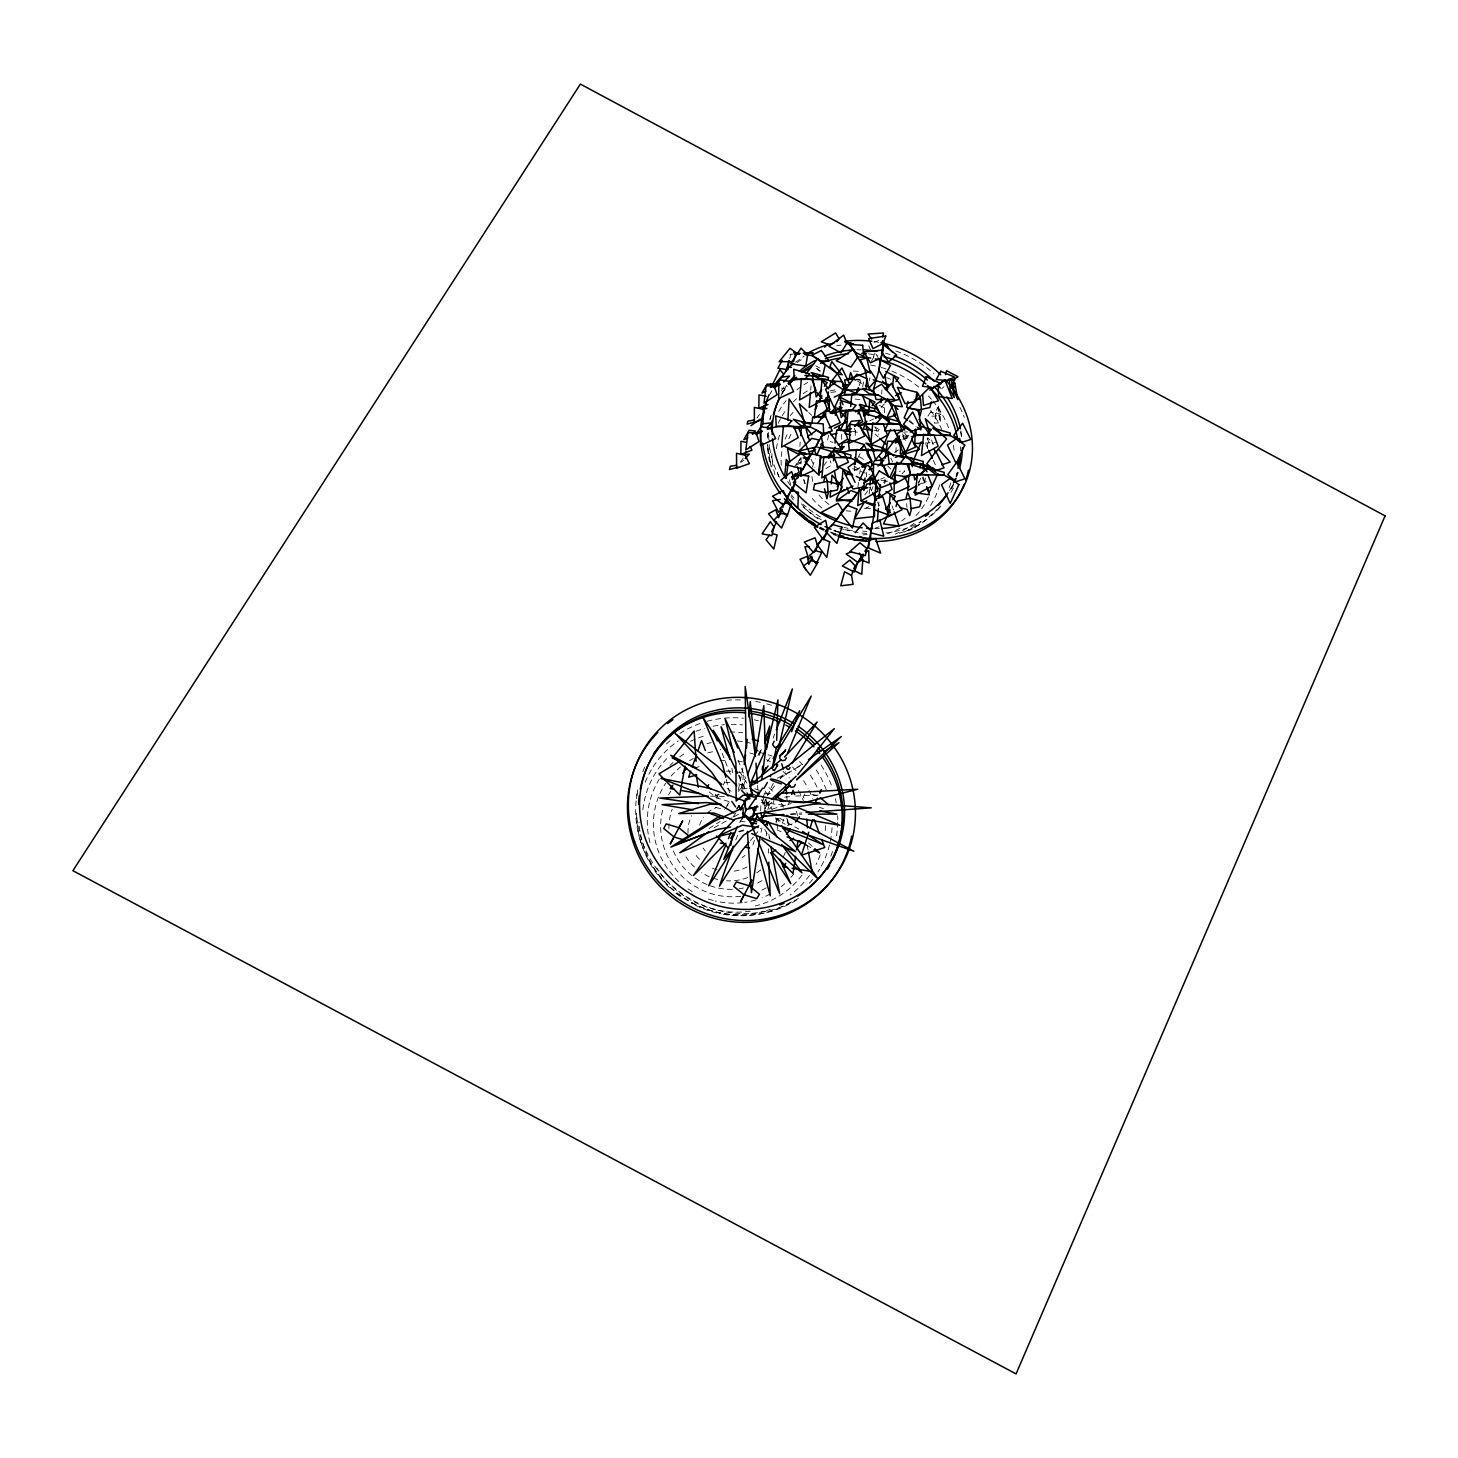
<?xml version="1.0" encoding="UTF-8"?>
<svg xmlns="http://www.w3.org/2000/svg" width="1458" height="1458" viewBox="0 0 1458 1458"><rect width="100%" height="100%" fill="white"/><g stroke="black" fill="none" stroke-linecap="round" stroke-linejoin="round"><path stroke-width="0.75" stroke-dasharray="5 3.75" d="M935.653 418.938L935.817 411.01L939.171 405.488M768.384 853.149L768.475 848.775M800.989 463.826L801.116 457.575M884.459 412.851L884.66 403.83M855.208 435.505L855.409 429.108M927.397 448.408L927.835 437.764L933.813 444.253M895.868 452.472L896.214 445.674M760.62 810.739L761.058 802.319L787.32 805.691M866.453 476.73L866.708 472.447M799.895 446.348L800.223 442.084M881.653 394.116L881.981 389.833M878.554 506.345L878.901 501.935M919.014 481.122L918.649 485.532L926.45 481.505M810.666 390.215L811.049 385.896M742.14 788.632L743.489 773.323M869.168 493.934L869.77 487.245M854.807 466.469L854.406 470.697L859.947 467.581M857.924 486.79L858.507 482.507M859.673 473.941L860.256 469.658M776.057 823.059L776.768 818.558M761.04 832.299L761.914 827.962M738.313 789.999L742.887 768.02M828.654 435.14L827.415 440.863L833.028 442.357M862.571 386.899L863.901 381.085M769.915 419.612L770.735 416.35M869.187 380.83L869.97 377.804M789.707 358.468L790.965 354.112M774.526 798.364L772.139 806.511L769.35 808.971M762.516 801.7L765.705 791.074M767.746 809.955L770.17 802.192M763.864 812.525L766.434 804.342L765.65 795.904M782.326 823.351L783.675 819.232M788.359 804.798L791.02 796.56M759.345 755.353L761.586 749.066M745.184 780.959L742.122 789.106L747.517 788.195M859.126 385.75L861.295 380.101M773.086 738.185L774.69 734.067M781.014 395.61L782.381 392.184A97.066 87.334 27.2 0 1 786.828 385.185M735.743 839.972L739.133 831.753L745.639 830.367M873.306 356.9L875.073 352.945M918.558 482.726L921.365 476.766M773.305 783.274L763.737 803.467L761.276 799.695M762.643 797.745L765.541 791.639M788.796 438.785L792.569 430.93M858.069 457.539L860.038 453.657M757.905 755.536L761.495 748.628M723.132 785.133L724.881 781.798L723.186 784.914M758.889 754.005L761.86 748.41M716.315 797.963L718.32 794.027M871.355 361.219L874.508 355.861M804.871 794.045L803.03 797.125L806.329 799.913M739.735 822.658L742.104 818.795M800.642 457.921L796.123 465.193L804.251 461.184M733.174 817.027L736.764 811.577M743.216 458.213L739.334 463.498L743.835 460.145M759.582 414.437L757.03 417.863L760.037 415.566M864.758 494.9L870.863 486.772M767.127 761.659L771.209 756.228M764.739 808.425L769.952 801.536M774.654 785.917L767.91 794.719L765.851 791.512M780.03 778.882L785.406 771.829M793.881 467.526L801.353 457.794M881.252 407.657L883.894 404.212M776.002 821.674L778.663 818.211M724.99 808.789L729.018 803.577M738.441 791.384L743.817 784.44L744.145 788.833M936.619 510.774L939.79 506.947A98.889 89.029 27.2 0 1 935.143 511.375M750.341 840.683L753.257 837.202M754.715 835.452L760.566 828.472M908.881 435.049L904.561 440.17L902.721 433.81M901.901 473.941L904.853 470.934L899.167 471.207M903.851 438.986L911.122 431.586M769.842 801.025L764.921 805.673L762.024 799.895M771.756 802.192L765.122 808.242L763.792 799.786M941.631 388.812L944.073 386.607M768.913 802.538L763.719 806.784L762.078 800.369M795.594 362.277L804.233 356.025M801.207 764.666L793.717 769.66M914.403 527.705L918.03 525.208M780.249 778.153L791.785 770.863M709.117 828.417L720.07 821.51M825.993 468.601L831.625 465.047L830.185 460.728M894.611 452.344L898.383 449.975M795.029 768.913L802.665 764.356M714.147 827.688L732.116 817.81M734.103 816.717L740.099 813.436M918.504 484.913L922.057 483.017M777.369 778.189L791.111 770.972M869.752 420.906L873.67 418.938M880.65 479.19L884.441 477.477M874.053 342.375L880.304 339.787M854.443 470.15L860.402 468.073M787.356 825.483L793.717 823.478M738.769 831.479L744.765 829.62M772.284 809.008L791.257 803.467M796.888 463.298L801.135 462.077M902.812 439.277L909.336 437.418M883.384 482.306L887.74 481.104M769.387 911.56L772.047 911.104M789.963 354.422L796.013 353.583M784.604 797.216L791.275 796.414M830.951 392.366L837.621 391.601M790.655 813.91L801.718 812.908M903.577 432.188L907.35 431.896M925.174 443.05L935.453 442.594M795.74 796.05L820.398 795.011M790.601 814.658L801.791 814.184M765.468 793.79L772.12 793.553M881.106 480.557L889.198 480.721M710.575 796.177L726.029 796.524M874.107 430.456L878.518 431.039L877.133 427.103M866.052 508.04L870.517 508.66M902.921 435.687L908.863 436.671M715.769 807.513L724.389 809.463M856.484 379.007L860.202 380.046M759.545 752.328L765.833 754.151M767.929 754.77L772.12 755.973M812.161 794.373L818.521 796.232M819.287 807.349L823.515 808.589M781.488 388.028L784.951 389.049L781.397 387.646M728.945 801.554L716.315 797.799L707.877 790.783M754.752 788.814L760.201 790.655M852.529 468.601L869.478 474.579M776.95 829.821L781.014 831.716M779.538 818.211L798.802 829.073M857.504 381.158L863.446 384.329M815.751 365.83L819.651 367.945M806.456 845.075L812.106 848.447M776.312 818.175L785.151 824.317M820.617 371.116L815.295 367.361L819.669 371.17M909.154 421.38L914.184 425.007M727.086 788.286L732.426 792.295M808.479 842.997L813.254 847.262M808.643 412.486L811.76 415.384M875.128 434.065L878.208 436.981M909.519 420.287L916.08 426.501M904.634 433.372L909.081 438.202M887.685 465.776L890.656 469.039M715.295 794.337L719.632 799.44M776.768 818.412L779.137 821.984M739.534 771.555L746.824 782.982M876.094 354.294L878.882 358.941M764.83 829.438L770.17 839.261M869.642 487.063L871.611 490.817M877.552 502.117L879.52 505.89M738.422 775.164L746.04 790.965M922.203 477.44L925.702 484.913M874.964 426.72L878.809 434.958M811.085 459.215L814.894 467.38M925.794 444.089L927.671 448.153M933.302 460.345L936.109 466.432M738.112 760.365L745.712 778.663M730.385 774.307L720.525 749.284M868.84 345.801L870.9 351.141M923.005 476.784L925.866 484.767M892.023 505.871L893.444 509.917M854.37 428.415L855.755 432.352M803.941 479.718L805.308 483.746M640.39 840.737L641.101 842.997M931.626 439.988L932.865 444.234M726.303 779.538L729.565 792.806M731.825 768.293L732.736 772.74M807.24 845.622L808.042 849.941M786.864 818.12L788.049 824.554M739.534 775.401L741.867 788.231M768.822 834.067L769.532 838.386M906.657 503.593L906.985 507.493M841.357 434.375L842.104 444.034M786.791 796.123L787.466 804.852M757.559 785.333L757.887 789.762M767.801 449.155L767.637 444.617A97.759 88.081 27.2 0 0 771.701 466.159M726.722 700.296A114.398 109.97 32.3 0 1 742.322 700.022M755.791 701.48A114.398 109.97 32.3 0 1 760.219 702.319M766.744 703.868A114.398 109.97 32.3 0 1 773.214 705.8M766.288 887.794A70.002 67.524 32.5 0 1 760.274 890.856M740.719 896.287A70.002 67.524 32.5 0 1 663.463 807.149M668.566 794.883A70.002 67.524 32.5 0 1 670.789 791.093M694.719 768.676A70.002 67.524 32.5 0 1 700.715 765.76M720.052 760.73A70.002 67.524 32.5 0 1 726.758 760.311M737.967 761.058A70.002 67.524 32.5 0 1 742.414 761.86M796.36 811.249A70.002 67.524 32.5 0 1 797.49 815.587M793.717 873.98A78.513 75.707 32.5 0 1 790.929 877.406M784.769 883.694A78.513 75.707 32.5 0 1 781.36 886.592M770.28 893.954A78.513 75.707 32.5 0 1 762.115 897.764M755.754 899.969A78.513 75.707 32.5 0 1 744.692 902.374M742.432 902.666A78.513 75.707 32.5 0 1 715.167 900.971M713.181 900.461A78.513 75.707 32.5 0 1 705.271 897.909M692.204 891.567A78.513 75.707 32.5 0 1 685.278 886.901M678.899 881.58A78.513 75.707 32.5 0 1 665.741 783.146M671.081 776.112A78.513 75.707 32.5 0 1 680.503 766.944M689.543 760.657A78.513 75.707 32.5 0 1 693.388 758.524M707.804 752.911A78.513 75.707 32.5 0 1 714.274 751.417M749.74 752.966A78.513 75.707 32.5 0 1 756.173 755.044M766.452 759.654A78.513 75.707 32.5 0 1 770.353 761.878M782.982 771.337A78.513 75.707 32.5 0 1 789.27 777.77M798.401 790.528A78.513 75.707 32.5 0 1 803.303 800.624M636.125 800.843A104.356 100.365 32.3 0 0 686.153 899.24A104.356 100.365 32.3 0 0 796.433 900.096L798.984 898.092A105.596 101.513 32.3 0 1 694.427 901.226A105.596 101.513 32.3 0 1 636.49 813.4M636.362 798.638A104.356 100.365 32.3 0 1 637.802 789.89M812.653 879.374A97.722 94.096 32.4 0 1 808.315 884.496M770.371 909.355A97.722 94.096 32.4 0 1 766.398 910.649M764.375 911.214A97.722 94.096 32.4 0 1 638.95 822.02M645.238 782.272A97.722 94.096 32.4 0 1 678.262 740.901M695.976 731.369A97.722 94.096 32.4 0 1 704.469 728.38M713.162 726.212A97.722 94.096 32.4 0 1 724.407 724.644M731.169 724.353A97.722 94.096 32.4 0 1 742.505 724.881M816.17 769.806A97.722 94.096 32.4 0 1 826.376 790.09M832.044 827.725A97.722 94.096 32.4 0 1 817.883 872.03M809.445 875.383A92.474 89.084 32.4 0 1 790.036 895.048M750.305 911.195A92.474 89.084 32.4 0 1 656.774 867.984M642.887 809.682A92.474 89.084 32.4 0 1 666.78 758.652M690.636 741.302A92.474 89.084 32.4 0 1 696.487 738.677M698.473 737.894A92.474 89.084 32.4 0 1 706.547 735.251M729.82 732.007A92.474 89.084 32.4 0 1 742.705 732.754M799.531 761.513A92.474 89.084 32.4 0 1 802.465 764.721M810.302 775.055A92.474 89.084 32.4 0 1 817.537 788.304M825.41 825.647A92.474 89.084 32.4 0 1 825.137 832.044M820.234 854.789A92.474 89.084 32.4 0 1 816.043 864.503M791.348 901.955A101.714 97.886 32.4 0 1 781.688 906.985M779.666 907.86A101.714 97.886 32.4 0 1 718.867 913.419M716.698 912.927A101.714 97.886 32.4 0 1 691.511 903.359M680.011 896.251A101.714 97.886 32.4 0 1 674.617 892.132M669.532 887.722A101.714 97.886 32.4 0 1 664.757 883.001M663.226 881.343A101.714 97.886 32.4 0 1 636.526 812.817M666.434 743.944A101.714 97.886 32.4 0 1 672.94 738.386M679.902 733.429A101.714 97.886 32.4 0 1 701.006 723.186M707.13 721.291A101.714 97.886 32.4 0 1 743.489 718.229M754.26 719.833A101.714 97.886 32.4 0 1 758.488 720.799M821.091 765.049A101.714 97.886 32.4 0 1 831.771 786.336M835.398 798.711A101.714 97.886 32.4 0 1 836.254 802.957M837.676 815.715A101.714 97.886 32.4 0 1 837.785 819.997M837.767 822.148A101.714 97.886 32.4 0 1 836.291 837.074M832.536 851.508A101.714 97.886 32.4 0 1 830.24 857.504M760.73 869.916A50.483 48.734 32.5 0 1 755.499 873.634M747.772 877.479A50.483 48.734 32.5 0 1 726.412 880.796M717.682 879.484A50.483 48.734 32.5 0 1 711.34 877.534M709.281 876.695A50.483 48.734 32.5 0 1 701.48 872.522M694.464 867.073A50.483 48.734 32.5 0 1 685.971 856.921M725.665 782.417A50.483 48.734 32.5 0 1 729.984 782.545M738.568 783.894A50.483 48.734 32.5 0 1 746.842 786.664M765.96 800.825A50.483 48.734 32.5 0 1 772.066 809.791M775.492 817.738A50.483 48.734 32.5 0 1 776.658 821.875M777.114 823.989A50.483 48.734 32.5 0 1 777.916 830.367M761.951 880.596A60.616 58.484 32.5 0 1 756.119 883.748M743.452 888.013A60.616 58.484 32.5 0 1 739.006 888.797M732.281 889.325A60.616 58.484 32.5 0 1 708.898 885.298M707.021 884.55A60.616 58.484 32.5 0 1 672.393 848.356M668.894 828.673A60.616 58.484 32.5 0 1 672.174 809.172M726.102 771.136A60.616 58.484 32.5 0 1 732.773 771.41M734.996 771.646A60.616 58.484 32.5 0 1 741.575 772.886M768.986 787.557A60.616 58.484 32.5 0 1 773.688 792.35M781.397 803.285A60.616 58.484 32.5 0 1 783.42 807.276M787.612 819.87A60.616 58.484 32.5 0 1 788.796 828.618M785.261 852.31A60.616 58.484 32.5 0 1 782.6 858.306M636.982 795.412A105.596 101.513 32.3 0 1 638.003 788.76M642.85 771.646A105.596 101.513 32.3 0 1 645.457 765.486M747.134 866.89A39.73 38.345 32.6 0 1 733.556 871.246M717.154 869.916A39.73 38.345 32.6 0 1 709.426 866.745M699.421 859.254A39.73 38.345 32.6 0 1 694.245 852.73M688.03 833.356A39.73 38.345 32.6 0 1 691.511 815.66M715.368 795.521A39.73 38.345 32.6 0 1 719.341 794.628M766.58 831.844A39.73 38.345 32.6 0 1 766.598 835.89M745.147 855.317A28.467 27.502 32.6 0 1 742.195 857.413M705.289 850.98A28.467 27.502 32.6 0 1 703.084 847.991M699.676 825.155A28.467 27.502 32.6 0 1 703.631 817.1M707.203 813.072A28.467 27.502 32.6 0 1 716.461 807.513M754.369 840.245A28.467 27.502 32.6 0 1 751.945 847.007M801.973 875.11A86.04 82.924 32.4 0 1 755.244 905.928M649.958 842.615A86.04 82.924 32.4 0 1 659.289 779.155M669.951 765.486A86.04 82.924 32.4 0 1 673.031 762.479M679.72 756.921A86.04 82.924 32.4 0 1 686.955 752.128M706.948 743.671A86.04 82.924 32.4 0 1 711.176 742.632M737.402 740.974A86.04 82.924 32.4 0 1 750.487 743.161M792.423 766.944A86.04 82.924 32.4 0 1 796.943 771.865M803.577 780.723A86.04 82.924 32.4 0 1 808.024 788.341M809.008 790.309A86.04 82.924 32.4 0 1 812.471 798.437M726.959 805.563A14.471 13.924 32.3 0 1 729.073 802.611M744.983 821.802A11.536 11.081 32.6 0 1 739.188 820.398M854.078 466.305A15.838 14.361 27.2 0 1 860.129 471.736M821.929 508.04A47.385 42.938 27.2 0 1 810.684 496.139M804.688 483.564A47.385 42.938 27.2 0 1 803.722 479.737M852.365 431.331A47.385 42.938 27.2 0 1 858.361 432.516M890.874 458.249A47.385 42.938 27.2 0 1 892.533 461.84M824.207 465.284A26.736 24.239 27.2 0 1 826.577 461.785M859.254 456.682A26.736 24.239 27.2 0 1 864.94 460.655M872.959 486.626A26.736 24.239 27.2 0 1 871.337 490.544M928.454 496.905A80.7 72.955 27.2 0 1 915.424 516.187M900.042 528.088A80.7 72.955 27.2 0 1 885.808 534.321M840.209 535.341A80.7 72.955 27.2 0 1 830.076 532.061M828.071 531.259A80.7 72.955 27.2 0 1 820.362 527.596M778.663 476.93A80.7 72.955 27.2 0 1 777.132 470.387M776.458 448.645A80.7 72.955 27.2 0 1 779.957 434.138M790.291 415.658A80.7 72.955 27.2 0 1 793.061 412.395M830.003 390.926A80.7 72.955 27.2 0 1 836.564 389.669M927.106 438.202A80.7 72.955 27.2 0 1 929.657 444.344M904.16 532.134A91.599 82.687 27.2 0 0 921.128 521.435A98.889 89.029 27.2 0 1 885.972 532.99M823.533 530.457A91.599 82.687 27.2 0 1 819.615 528.452A86.715 78.331 27.2 0 0 823.387 530.493M771.209 466.924A91.599 82.687 27.2 0 1 769.569 440.243M778.791 411.393A91.599 82.687 27.2 0 1 786.099 400.658M796.833 389.924A91.599 82.687 27.2 0 1 802.119 385.951M803.959 384.73A91.599 82.687 27.2 0 1 807.714 382.433M853.313 371.097A91.599 82.687 27.2 0 1 861.733 371.644M886.592 377.64A91.599 82.687 27.2 0 1 890.583 379.262M930.569 410.463A91.599 82.687 27.2 0 1 942.834 432.151M932.519 513.635A95.317 85.967 27.2 0 1 928.053 517.918M926.468 519.285A95.317 85.967 27.2 0 1 908.771 530.657M835.653 533.865A95.317 85.967 27.2 0 1 831.68 532.407M823.916 529.017A95.317 85.967 27.2 0 1 820.18 527.103M769.532 461.822A95.317 85.967 27.2 0 1 768.421 455.461M768.147 453.347A95.317 85.967 27.2 0 1 767.637 444.963M767.983 436.58A95.317 85.967 27.2 0 1 768.475 432.425M870.572 365.01A95.317 85.967 27.2 0 1 877.078 366.377M881.343 367.489A95.317 85.967 27.2 0 1 889.817 370.332M891.895 371.152A95.317 85.967 27.2 0 1 920.399 388.448M928.418 396.029A95.317 85.967 27.2 0 1 931.389 399.31M932.828 401.005A95.317 85.967 27.2 0 1 949.067 428.962M953.404 445.328A95.317 85.967 27.2 0 1 954.188 451.543M950.835 482.89A95.317 85.967 27.2 0 1 948.52 489.268M869.004 506.637A37.288 33.807 27.2 0 1 863.993 508.951M851.035 511.157A37.288 33.807 27.2 0 1 843.344 510.336M828.982 504.322A37.288 33.807 27.2 0 1 817.993 493.46M812.726 481.468A37.288 33.807 27.2 0 1 811.906 476.037M812.543 467.089A37.288 33.807 27.2 0 1 815.642 458.814M885.006 479.062A37.288 33.807 27.2 0 1 884.733 483.546M939.59 484.84A86.715 78.331 27.2 0 1 928.473 508.441M914.093 523.294A86.715 78.331 27.2 0 1 895.722 533.81M837.038 535.833A86.715 78.331 27.2 0 1 833.065 534.521M774.963 474.597A86.715 78.331 27.2 0 1 771.902 453.529M778.262 423.276A86.715 78.331 27.2 0 1 781.032 417.808M782.162 415.84A86.715 78.331 27.2 0 1 785.99 410.154M793.498 401.57A86.715 78.331 27.2 0 1 796.524 398.781M803.103 393.678A86.715 78.331 27.2 0 1 810.229 389.322M855.955 379.754A86.715 78.331 27.2 0 1 860.366 380.155M905.218 518.082A73.647 66.631 27.2 0 1 901.791 520.925M867.2 534.539A73.647 66.631 27.2 0 1 862.99 534.867M837.694 531.915A73.647 66.631 27.2 0 1 833.575 530.621M793.207 499.821A73.647 66.631 27.2 0 1 790.965 496.285M781.233 465.302A73.647 66.631 27.2 0 1 782.162 449.775M785.115 439.241A73.647 66.631 27.2 0 1 788.814 431.331M855.008 399.018A73.647 66.631 27.2 0 1 861.259 399.893M879.374 405.433A73.647 66.631 27.2 0 1 885.061 408.204M925.338 478.005A73.647 66.631 27.2 0 1 924.408 484.493M953.423 488.011A98.889 89.029 27.2 0 1 949.122 495.301M866.872 533.482A98.889 89.029 27.2 0 1 843.471 529.199M821.346 519.813A98.889 89.029 27.2 0 1 801.827 505.835M794.173 498.199A98.889 89.029 27.2 0 1 791.329 494.918M779.483 477.295A98.889 89.029 27.2 0 1 769.223 444.344M768.858 439.988A98.889 89.029 27.2 0 1 768.767 431.295M781.288 390.981A98.889 89.029 27.2 0 1 786.226 384.055M960.53 431.878A98.889 89.029 27.2 0 1 961.679 438.329M940.829 506.054A97.759 88.081 27.2 0 1 928.746 517.936M927.033 519.248A97.759 88.081 27.2 0 1 895.595 534.266M839.334 532.188A97.759 88.081 27.2 0 1 833.192 530.001M767.491 438.165A97.759 88.081 27.2 0 1 767.837 431.714M770.006 419.193A97.759 88.081 27.2 0 1 771.154 415.129M782.29 392.639A97.759 88.081 27.2 0 1 787.539 386.042M957.213 472.374A97.759 88.081 27.2 0 1 956.211 476.438M953.55 484.439A97.759 88.081 27.2 0 1 950.106 492.039M839.298 532.443A107.491 96.72 27.2 0 1 833.083 530.147M874.107 341.555A107.491 96.72 27.2 0 1 878.645 342.302M953.459 483.874A97.066 87.334 27.2 0 1 949.249 491.036M879.356 528.598A97.066 87.334 27.2 0 1 874.818 528.671M790.509 485.623A97.066 87.334 27.2 0 1 785.68 478.406M856.83 349.792A97.066 87.334 27.2 0 1 861.259 349.792M885.68 353.255A97.066 87.334 27.2 0 1 890 354.513M960.877 430.93A97.066 87.334 27.2 0 1 961.843 437.254M958.307 472.41A97.066 87.334 27.2 0 1 956.885 476.329M835.634 534.721A107.127 96.447 27.2 0 1 831.516 533.154M823.478 529.582A107.127 96.447 27.2 0 1 819.596 527.596M769.879 394.389A107.127 96.447 27.2 0 1 771.865 390.689M797.07 362.605A107.127 96.447 27.2 0 1 804.233 357.884M836.673 345.783A107.127 96.447 27.2 0 1 841.066 345.072M895.923 350.995A107.127 96.447 27.2 0 1 933.922 373.613M959.911 407.311A107.127 96.447 27.2 0 1 964.285 417.407M951.527 486.99A96.738 87.097 27.2 0 1 949.523 490.599M866.872 531.441A96.738 87.097 27.2 0 1 862.662 531.077M848.064 528.397A96.738 87.097 27.2 0 1 843.982 527.267M820.49 517.007A96.738 87.097 27.2 0 1 803.249 504.413M782.162 393.66A96.738 87.097 27.2 0 1 787.32 386.115M868.512 353.875A96.738 87.097 27.2 0 1 877.424 355.242M960.366 446.768A96.738 87.097 27.2 0 1 960.421 450.978M957.396 472.173A96.738 87.097 27.2 0 1 956.029 476.529M879.101 526.83A65.683 59.45 27.2 0 1 875.183 528.106M852.383 530.493A65.683 59.45 27.2 0 1 839.662 528.434M817.956 518.829A65.683 59.45 27.2 0 1 800.661 502.791M790.728 484.457A65.683 59.45 27.2 0 1 789.015 478.57M902.63 436.452A65.683 59.45 27.2 0 1 907.313 443.268M875 427.194A56.88 51.522 27.2 0 1 882.145 431.659M935.763 413.616L934.396 423.13L940.756 422.802L939.626 408.75L935.763 413.616M930.733 412.031L927.889 416.022L935.708 416.15L941.03 414.218L930.733 412.031M938.114 408.513L937.931 407.547L939.991 421.745L938.114 408.513"/><path stroke-width="1.5" d="M915.077 429.873L914.877 443.524L923.114 443.141M800.898 467.982L800.734 476.329L813.965 470.278M825.592 417.134L825.72 410.937L835.58 412.559L840.264 422.692L829.037 427.85M829.092 411.521L829.383 399.109M833.557 460.837L833.812 450.467L843.708 452.108L848.428 462.259L837.129 467.417M776.658 740.299L777.952 700.004L766.963 746.423L750.852 782.472L756.356 781.998M900.752 441.574L900.333 454.003L915.46 447.132L911.76 439.022M926.687 465.43L926.523 469.676L932.992 467.599M779.957 755.736L784.914 751.07L779.957 755.736L779.83 758.634L782.053 760.657L784.987 760.274L786.409 757.777M787.903 420.086L789.088 398.945L805.308 422.328M867.838 453.128L868.093 448.845M908.954 475.253L907.824 490.562L916.717 485.842M799.221 454.86L799.567 450.595M800.715 435.687L801.39 427.158M880.978 402.663L881.325 398.38M877.37 521.836L878.39 508.569M746.46 748.191L747.189 739.315M748.993 717.136L750.25 701.608L755.7 752.656M858.106 413.981L858.452 409.662M859.126 488.011L857.705 505.653L866.708 500.896M835.361 415.257L835.89 408.769M830.677 490.562L830.112 497.178L844.546 489.578M831.224 483.947L831.971 475.126L841.758 486.371M920.144 467.872L920.508 463.444L927.051 471.809M810.484 392.366L809.172 407.438L818.084 402.809M892.624 386.826L893.572 375.982L903.942 389.213M744.273 764.575L746.004 744.91L745.166 686.463L755.481 756.465M784.677 477.112L786.245 459.489L789.033 462.696M868.385 415.33L869.752 400.057L881.489 415.02L875.62 417.954M869.97 485.022L870.554 478.333L879.794 490.107M765.96 767.528L764.138 770.444L762.242 769.769L762.57 766.307M845.002 423.184L846.223 410.062M850.688 406.582L851.855 393.915L862.207 394.717L866.38 405.688L855.39 411.921M819.888 402.39L821.947 380.574L828.472 388.903M855.008 464.355L856.393 449.556L866.836 450.376L871.046 461.366L861.806 466.542M788.906 361.274L787.885 369.621L777.861 368.236L782.217 360.381M786.208 478.37L788.104 463.352M811.924 423.276L812.762 416.86L820.745 417.024M818.758 471.207L820.708 456.245M835.015 443.086L836.728 430.128L844.82 430.292L847.699 439.004L838.222 445M761.641 779.975L765.395 752.255L763.81 705.617L755.937 752.401L747.498 774.836M831.078 526.575L857.286 492.968L863.847 486.917L865.05 478.005M880.504 484.821L878.718 497.67L892.023 489.359L889.909 482.871M885.17 458.268L887.558 441.191L895.577 441.355M766.434 749.54L769.769 726.029L764.557 740.7M795.631 856.302L793.006 873.506L772.211 852.292L775.765 849.959M796.615 849.85L797.927 841.248M730.75 845.421L732.554 834.705M684.987 766.124L679.756 795.066L658.907 773.87L681.05 760.547M781.488 783.912C758.834 776.768 776.713 778.062 785.643 784.513M882.764 336.944L883.512 333.007L868.057 334.028L871.647 339.04M772.23 768.348L776.44 747.006M760.183 836.637L751.453 892.642L747.407 831.37M744.273 761.422L745.639 754.825M828.545 392.002L826.65 400.75L830.404 398.945M829.511 387.609L830.932 381.048L842.031 381.577L845.44 391.692L834.158 397.141M823.934 480.958L825.173 475.326L827.287 481.395L828.18 493.187L826.923 498.8L824.517 488.758M849.285 378.278L850.579 372.464L852.784 377.95L846.569 379.299M838.186 430.438L839.024 426.629L840.482 430.493M840.829 449.738L842.104 444.034M908.024 401.406L906.584 407.147L917.501 410.208L929.876 407.529L931.37 401.807M916.481 398.891L917.939 393.15L920.454 398.727L921.492 410.117L920.016 415.858L917.501 410.208M745.111 455.188L736.527 453.292L736.618 468.2L749.412 463.608L745.111 455.188L746.04 451.543M896.032 506.582L897.472 501.023L910.102 498.326L921.237 501.224L919.725 506.764L911.341 508.55M764.593 412.632L762.899 409.261L763.901 405.47M906.129 497.761L907.605 492.203L910.102 498.326L911.141 510.1L909.664 515.64L907.168 509.443L899.732 507.53M785.953 371.571L789.088 360.655M945.458 374.67L946.57 370.733L957.997 376.729L952.694 379.991L948.52 379.299M873.451 389.231L881.507 384.183L894.702 399.565L876.039 399.474L873.451 389.231L878.955 370.204L883.329 345.746L882.746 341.464L892.733 352.344M863.464 554.641L861.86 560.145L869.077 563.007L868.676 550.632L865.56 552.09M772.722 767.692L778.444 748.574L792.35 688.923L776.294 729.966M808.753 832.226L801.463 855.208L824.736 847.517L821.711 839.535M810.083 828.035L812.726 819.688M851.527 575.418L844.565 571.736L840.756 585.806L853.094 584.33L851.527 575.418L853.167 570.26M791.694 794.482L793.043 790.364L794.646 794.61M865.268 488.248L866.653 484.038L875.839 483.199L877.698 491.237L861.149 500.859M744.345 814.822L746.423 808.589M733.21 846.132L719.468 886.191L741.575 851.162L748.865 842.432M690.782 771.082L688.632 777.187L696.742 774.909M692.222 766.999L696.523 754.77M697.963 750.688L701.535 740.5L705.344 750.451M740.7 810.211L742.031 806.584M795.539 481.924L792.077 491.291L780.814 480.138L791.603 471.645L795.539 481.924L784.896 503.119L779.793 508.824L787.229 516.041L791.165 503.903L784.896 503.119M858.416 387.628L856.247 393.277L846.533 389.414L837.512 373.704L830.003 366.505L831.807 361.584L842.123 374.797L837.512 373.704L813.145 355.825L804.524 354.258M791.585 731.788L799.731 710.775L777.296 746.842M725.993 844.729L708.661 885.826L732.736 849.504M728.417 838.66L730.822 832.591M787.666 753.002L811.195 696.104L773.141 758.524M921.292 441.92L912.945 461.566L937.986 470.497M782.126 509.462L778.554 517.645L775.802 509.771L768.53 513.745L776.294 523.531M890.546 429.381L881.981 448.864L886.154 450.358M922.677 394.735L923.406 405.433L938.515 400.804L929.912 387.044L908.352 408.313L904.142 417.753L907.477 420.177M820.016 792.915L821.51 789.598L819.633 792.678M854.315 464.646L856.976 458.687M765.687 810.812L762.352 818.193L762.771 823.169M756.975 805.654L753.002 814.348L820.289 803.03L781.524 800.715L755.317 795.339L755.973 799.458M937.859 473.686L929.183 492.367L926.577 486.772L929.439 494.754L913.893 492.622L916.699 486.68M890.054 476.948L896.998 462.058M886.282 418.956L892.989 404.668L884.368 398.471L875.729 404.559L881.489 416.879M859.436 480.447L865.578 467.344L856.812 461.111L848.027 467.344L855.044 482.325M884.569 430.875L889.38 420.633L880.741 414.437L875.547 418.118M743.926 894.72L756.757 898.657L759.436 894.228L749.23 885.826L736.345 881.89L733.739 886.336L743.926 894.72L740.5 902.028L751.763 880.395M822.841 442.138L816.626 455.261L813.108 447.734M890.127 509.881L883.493 523.914L899.112 526.101L894.155 511.94M809.445 563.225L812.179 557.485M814.913 551.725L818.558 544.071L827.324 531.824M842.013 487.264L836.254 499.256L851.837 501.424M866.872 421.162L863.1 428.98L871.902 430.146M750.196 786.846L753.13 780.777M846.023 418.537L840.337 430.31L851.344 431.768M792.368 479.609L795.284 473.631M815.222 409.516L817.136 405.597M819.031 401.697L821.893 395.829M752.292 825.848L756.975 816.352L769.988 831.096L795.503 851.618L751.727 833.593M771.646 531.769L776.567 521.964M764.812 742.815L768.056 736.472M814.658 803.795L817.555 798.127M826.996 532.753L823.333 539.788L814.329 527.213L825.665 520.287L827.907 531.004M789.981 767.637L789.143 769.223L787.302 769.241L786.263 767.673L787.101 766.088L788.96 766.07M779.939 744.273L778.299 747.389L774.635 747.444L772.612 744.364L774.253 741.229M797.435 478.37L823.624 432.88L823.223 423.859L802.192 422.237L811.887 434.794M707.021 787.812L708.697 784.696M754.059 814.421L752.055 818.175L764.502 822.221M674.033 836.965L670.243 843.963L682.672 820.836L678.918 827.761L666.178 823.916L663.773 828.527L674.033 836.965L684.622 840.173M795.357 784.44L793.972 786.901L791.093 787.284L788.887 785.297L789.015 782.417L791.402 780.85M891.184 478.716L895.376 471.408M899.622 435.887L895.485 443.032L900.497 440.608M787.01 497.287L791.056 490.344L798.474 492.348L797.818 508.204L787.01 497.287A107.491 96.72 27.2 0 1 762.589 443.086M869.314 469.676L874.636 460.582L882.09 460.145M763.901 788.341L767.364 782.472M774.307 770.717L777.77 764.849M749.959 883.038L751.727 880.067M835.252 447.278L828.673 458.067L834.814 455.078M951.527 385.276L954.881 379.754L944.183 380.921L929.839 390.124M792.15 763.026L817.118 722.02L784.495 757.066M737.365 826.54L723.769 859.363L743.598 835.124L758.67 825.866M742.104 818.795L744.473 814.913L750.578 822.385L756.556 823.788M827.251 408.167L820.672 418.683L824.718 416.642M828.764 395.847L824.408 402.791L830.477 399.692M752.857 809.974L754.351 807.586L749.011 807.714L762.625 788.195M769.15 394.662A80.755 72.681 26.1 0 0 763.008 423.695L755.991 434.484L762.024 431.404M853.732 568.547L863.136 554.131M864.94 551.361L868.111 546.513L873.925 515.111L875.839 483.199L873.433 473.741L868.367 465.321L862.389 467.38M719.96 836.965L693.498 875.493L725.993 843.198M774.271 769.842L772.849 769.97L774.034 769.915M761.714 775.219L768.074 765.942M782.381 754.151L785.68 749.594M740.354 808.406L745.548 801.335L708.388 787.976L660.893 778.317L706.073 796.141L733.866 813.035M836.892 341.737L839.061 338.785L835.598 332.934L821.291 341.81L829.511 344.708M786.427 834.322L790.327 829.055M795.521 822.057L799.421 816.79M885.607 509.425L890.492 502.919M892.934 499.657L895.376 496.394L885.99 491.656M917.483 476.274L914.767 479.882L913.966 475.49M922.896 469.02L925.611 465.394M769.642 534.958L766.033 539.752L773.797 549.065L777.114 534.886L772.922 533.865M785.789 863.3L783.128 866.817L787.593 867.546M796.36 849.249L801.645 842.232M806.165 373.795L817.792 358.468L825.301 364.755L822.567 376.419L804.889 375.49M837.184 486.425L843.344 478.297M845.804 475.053L848.264 471.809L837.001 466.123M895.959 381.577L898.657 378.041L885.753 371.535M860.184 450.413L864.266 445.054L872.121 461.566L863.172 464.409L850.415 457.794L841.266 456.609L833.502 450.121L851.035 455.115L850.415 457.794L820.253 457.229M736.855 808.734L739.261 805.581M869.46 409.224L864.011 416.35L862.425 407.657M872.176 405.652L874.891 402.08L860.074 394.608M846.734 410.5L841.248 417.644L839.298 406.746M885.225 402.481L887.867 399.018L895.722 415.129L886.938 417.863L874.49 411.01L865.505 409.753L859.218 404.923M886.172 390.088L891.439 383.235L899.313 399.237L890.546 401.934L878.135 394.99L869.187 393.696L862.881 388.976M821.674 389.76L816.17 396.886L812.325 375.143L827.16 382.634L824.408 386.206M817.574 423.257L824.517 414.437L832.245 430.857L823.187 433.664L810.119 426.811L800.861 425.554L793.389 419.303L810.958 424.296L810.119 426.811L777.734 426.228L767.4 429.345M797.745 774.69L834.322 728.617L788.158 765.833L750.068 786.081M855.208 532.699L863.063 523.003L871.009 530.876L870.353 540.444L860.074 536.599M672.922 785.169L670.151 788.559L674.325 789.288M682.599 773.25L686.736 768.147M884.824 448.791L875.547 459.689L865.87 425.353L872.048 431.167M859.819 389.213L855.226 394.589L844.856 394.918L843.799 384.529M781.579 509.079L778.718 512.396L772.576 500.695L780.176 499.401M745.202 458.614L749.321 454.039L745.785 454.696M752.583 433.992L755.39 430.967L749.066 430.329L743.853 439.66L747.826 437.892M770.644 387.409L773.396 384.456L767.017 384.147L761.951 393.131L765.906 391.291M730.604 838.368L733.666 835.161M873.433 473.741L865.997 481.432L856.265 476.31M878.044 466.031L883.949 460.035M854.497 426.374L860.439 420.414L851.272 421.253L844.747 431.969L851.363 428.688M838.332 452.581L844.237 446.64L839.753 446.95M805.745 459.689L811.723 453.693L802.902 454.276M830.24 413.124L836.127 407.256M767.036 427.376L771.574 422.893L763.008 423.695M783.602 381.996L789.562 376.109L780.959 377.239A80.755 72.681 26.1 0 0 773.196 387.263M765.395 824.955L768.457 822.002L777.187 837.092M824.572 347.15L827.743 344.088M771.482 799.476L796.104 776.239M811.906 556.209L808.771 559.107L804.889 546.732L809.372 546.55M775.073 799.166L790.017 785.57M796.651 779.52L841.302 736.527L808.497 759.545M884.532 388.739L889.271 384.803L873.214 379.754M775.838 796.852L779.301 794.009M784.495 789.762L789.689 785.498M796.615 779.83L838.933 742.705L823.661 751.818M750.961 425.663L760.383 419.084M754.26 781.597L781.124 759.8M708.716 831.643L679.793 852.711L718.976 836.145L734.522 832.773M793.863 363.534L788.687 367.288L774.089 387.682L780.103 384.511M805.946 354.768L809.409 352.271A107.491 96.72 27.2 0 1 833.903 343.14M920.472 473.704L929.165 467.471L936.109 472.447M889.18 453.985L880.468 460.181L888.305 476.948M834.341 383.254L825.574 389.377L834.304 408.021L843.07 389.505L827.907 379.7L818.758 378.351L811.195 372.519L828.618 377.44L827.907 379.7L795.776 379.153L788.851 381.34L778.936 379.7L778.627 398.544L793.626 391.582L788.851 381.34M790.017 840.628L793.571 838.295M719.523 816.207L670.862 847.098L705.326 833.611M754.096 794.428L745.129 799.148M791.585 476.948L799.112 472.192L797.362 466.979M818.467 473.34L822.239 470.97M863.61 483.236L871.191 478.479M770.444 775.419L770.498 776.604M749.175 817.829L756.283 813.746L758.415 817.683M849.868 428.962L846.205 431.039L848.155 409.917L858.525 410.737L862.699 421.708L855.372 425.845M911.031 474.889L894.264 484.22L896.378 463.043L906.858 463.863L910.321 473.048M879.156 520.87L891.749 514.218M791.53 477.732L796.961 474.871M834.268 428.233L846.752 421.708M858.835 425.973L865.943 422.273M874.527 497.561L880.468 494.499M852.93 486.024L840.974 492.13L843.016 469.859L846.989 474.907M743.616 801.444L749.521 798.455L741.502 790.382M795.12 476.456L801.153 473.413M895.54 395.719L901.354 392.803M821.856 401.406L827.779 398.49M830.914 412.742L842.104 407.566M878.755 480.046L873.05 482.634L873.597 463.936L883.548 465.576L888.232 475.745M768.038 404.431L758.834 408.222L758.998 394.918L766.307 396.321M851.581 551.707L846.114 553.949L858.088 562.624L861.423 556.756L859.236 553.111M747.717 796.833L752.492 794.92L750.797 790.856M759.727 818.193L765.906 815.751L761.495 815.897L760.912 812.471M757.96 806.748L745.785 809.609L744.218 801.043M762.88 419.266L754.387 422.401L754.369 407.42L762.899 409.261M956.229 481.65L964.959 478.753L956.721 462.204L947.736 474.761L956.229 481.65L944.073 475.144L935.161 473.996L926.632 467.38L944.201 472.374L944.073 475.144L911.76 474.543L903.031 476.93M962.116 442.23L970.773 439.441L962.572 423.184L953.678 435.432L962.116 442.23L950.087 435.523L941.267 434.302L932.755 428.051L950.179 432.99L950.087 435.523L918.011 434.94L911.505 436.799M895.394 457.302L904.215 454.477L896.269 438.093L886.993 450.486L893.718 455.935M941.613 464.829L950.233 462.058L938.296 449.1M770.425 387.154L780.121 384.092M867.82 487.628L860.566 489.924L860.985 500.823L875.401 504.76M911.906 431.149L920.763 428.36L912.69 411.994L903.45 424.314L911.906 431.149L899.458 424.314L890.419 423.057L882.236 416.824L899.805 421.818L899.458 424.314L867.091 423.731L858.47 426.265M904.288 454.258L919.451 449.483L913.528 443.032M801.28 454.24L805.363 452.964M809.445 451.707L815.587 449.811M819.669 448.554L823.752 447.278L820.818 444.034M823.077 401.533L829.402 399.601M839.954 396.376L846.278 394.444L878.135 394.99M752.31 433.901L762.024 430.967M819.341 417.444L823.57 416.168M832.008 413.616L842.56 410.445L874.49 411.01L874.964 408.623L859.801 404.322M951.345 388.12L955.154 386.971L951.217 386.388M842.524 386.242L849.686 384.11L841.94 368.017L832.39 380.028L835.726 382.725M843.38 430.711L849.85 428.798M827.324 456.81L833.721 454.969M842.25 452.527L850.761 450.085L882.91 450.668L890.054 454.459M891.968 442.394L900.643 439.897M869.059 469.622L873.397 468.419M882.054 465.995L890.729 463.571L923.005 464.173L933.521 469.804M755.736 421.763L747.134 424.114L747.936 421.089L754.169 420.086M738.094 467.216L729.437 469.567L730.385 466.214L736.618 465.284M751.471 820.599L746.332 816.17L734.96 819.123L719.268 835.507L742.505 825.119L758.124 827.47M763.372 409.279L766.981 408.368M803.577 802.775L857.741 789.27L780.996 793.261M914.239 400.075L920.454 398.727M830.75 434.684L837.02 433.336M842.815 442.959L849.066 441.628M863.847 486.917L852.948 489.013L844.583 473.321L852.766 475.199M730.586 827.069L717.391 829.438L677.697 843.927L714.001 821.346L743.015 807.768L743.27 816.626M798.692 354.021L795.084 354.166L799.184 353.62M803.267 353.073L813.108 352.763L804.47 353.638M795.029 354.312L799.276 353.82L798.036 353.292M853.313 379.062L844.601 379.937L846.533 389.414M761.914 816.498L784.021 814.493M806.128 812.507L871.246 807.841L816.024 803.613M760.73 821.601L766.653 821.091L767.382 825.41M865.268 449.921L873.725 449.52M886.1 430.839L902.666 430.165M793.917 428.288L806.894 427.814M820.854 457.557L827.178 457.356L831.953 451.652L817.81 447.278M808.388 814.184L836.928 814.129L819.76 810.958M708.369 796.123L659.818 798.073L698.51 803.631M721.437 804.452L710.265 804.178L678.626 813.546L713.837 813.054L734.376 820.325M745.84 795.321L754.315 797.052M787.229 367.143L791.366 367.434M779.83 800.916L784.349 801.244M788.869 801.59L802.447 802.611M719.96 804.087L706.729 802.574L662.041 804.652L693.334 809.937M908.352 408.313L918.813 409.662L920.873 429.837L917.519 427.431M891.385 405.288L902.338 406.727L897.454 393.113M777.406 384.165L773.05 383.472L779.848 369.712L783.602 373.995M803.103 457.903L809.081 458.887M792.04 868.294L812.088 871.592L808.443 852.11M765.14 812.671L839.936 825.264L797.471 807.386M720.27 843.052L724.444 843.745M745.33 847.244L749.503 847.936M680.576 790.364L699.366 793.608M793.735 352.307L800.205 353.492M746.478 442.375L740.956 441.3L740.846 454.568L751.927 450.085L750.123 446.403M776.075 385.55L770.116 384.201L774.07 385.605M844.947 433.445L850.579 434.958M845.385 341.773L853.768 344.106L845.44 342.083M863.464 388.411L872.121 390.853M752.2 739.17L758.506 740.992M840.1 400.385L856.138 405.16L851.527 410.609L841.12 410.937L840.3 402.499M919.069 425.864L931.37 429.527L927.015 435.104L916.59 435.432L915.624 428.962M759.782 819.669L801.9 832.828L853.859 851.235L786.555 815.35M783.201 828.272L823.023 844.583L802.52 831.461M785.024 446.64L806.383 454.167M900.789 455.57L907.04 457.812L904.27 451.743M708.843 812.999L723.569 818.612M787.101 836.856L804.944 843.909M696.541 767.856L672.211 758.032L694.117 730.987L696.122 761.349M756.775 821.929L748.665 817.956L779.647 893.736L770.972 847.043M775.109 796.323L785.279 801.353M839.207 396.776L852.201 403.337M910.685 457.885L914.421 459.762M870.134 477.44L873.889 479.336M798.838 454.258L787.557 448.572L789.853 461.894M848.483 472.21L852.383 474.269M855.536 380.101L851.581 377.987L870.699 371.116L876.203 379.736L869.369 387.5L865.414 385.386M845.148 342.247L850.579 345.327L864.886 369.275L868.768 388.01L876.604 395.282M798.948 840.592L806.456 845.075M813.983 849.558L819.615 852.93L814.84 848.665M743.908 814.73L751.417 819.25M749.922 788.304L759.144 794.118M823.734 435.268L816.68 430.238L807.823 436.471L809.573 440.225M721.765 784.276L712.871 777.606L670.771 755.262L710.975 789.234M887.229 399.237L890.546 401.934M854.771 457.539L863.172 464.409M761.787 839.371L802.009 872.813L781.725 844.528M678.918 827.761L689.215 836.218M754.57 748.118L757.887 750.925M820.18 797.635L828.454 804.616M742.523 813.145L749.011 819.05M807.094 411.028L799.294 403.738L808.479 437.874M879.757 438.421L885.935 444.234M898.037 409.425L894.775 406.308L902.101 431.696M783.948 846.169L818.029 879.028L781.506 825.556M736.709 785.552L717.482 766.197L675.327 733.574L711.686 772.321L728.052 795.995M716.589 836.017L728.544 848.192M871.319 447.825L874.29 451.087M878.755 455.971L881.726 459.252M882.382 340.899L888.286 347.441M882.272 341.682L886.592 346.439M882.655 381.285L885.425 384.402M860.184 406.928L867.109 414.783M837.457 408.185L845.768 417.644M816.553 392.184L822.075 398.453M886.118 507.767L890.346 512.596M919.069 419.321L930.404 435.432M893.481 414.036L904.744 430.092M858.215 424.187L870.809 442.211M731.825 801.463L735.597 806.912M770.535 852.62L790.819 883.748L779.902 859.327M729.875 756.374L713.144 730.185L717.245 740.792M738.841 806.055L740.846 809.354M746.332 816.17L748.173 819.451M805.964 570.06L800.041 559.289L807.295 556.336L808.826 564.519M872.595 492.713L876.55 500.24M734.212 752.419L721.036 726.777L729.857 759.436M737.475 773.196L730.804 759.381L703.139 717.719L722.512 764.065L725.774 777.333M746.988 792.933L749.849 798.856M742.687 813.309L744.528 817.264M928.6 450.176L932.355 458.304M839.298 396.576L843.034 404.686M894.119 429.527L901.5 445.692M866.909 453.001L868.749 457.101M870.59 461.184L872.431 465.284M798.146 427.158L809.773 453.638M814.147 819.596L819.451 833.557M733.01 735.634L737.675 747.899M874.508 495.793L875.912 499.821M825.848 397.815L829.93 409.589M846.97 487.318L849.048 493.369M781.725 763.755L783.365 769.022M930.368 435.723L925.338 418.701L946.625 438.913L935.38 452.745L934.122 448.499M757.631 848.556L770.207 895.795L768.767 862.134M911.104 460.072L912.325 466.688M884.696 374.925L887.485 390.033M863.154 486.024L863.956 490.453M834.432 470.879L836.801 484.202M696.14 774.508L698.291 787.229M782.545 503.247L783.019 507.42M806.803 819.05L807.495 827.852M786.117 787.393L786.627 793.954M755.955 763.117L757.395 783.11M758.051 791.986L758.36 796.433M745.093 802.028L745.712 810.83M851.691 836.145A114.398 109.97 32.3 0 1 689.288 908.425A114.398 109.97 32.3 0 1 657.795 732.445M667.636 723.587A114.398 109.97 32.3 0 1 672.976 719.614M653.494 753.932A104.356 100.365 32.3 0 1 745.403 712.834M749.849 713.345A104.356 100.365 32.3 0 1 779.757 722.093M785.753 725.063A104.356 100.365 32.3 0 1 789.635 727.25M795.321 730.841A104.356 100.365 32.3 0 1 813.965 746.806M816.954 750.159A104.356 100.365 32.3 0 1 819.797 753.622M822.494 757.194A104.356 100.365 32.3 0 1 832.627 859.619M829.62 865.414A104.356 100.365 32.3 0 1 827.397 869.187M798.073 726.248A103.664 99.618 32.3 0 1 789.78 899.477A103.664 99.618 32.3 0 1 639.588 802.447A103.664 99.618 32.3 0 1 794.318 723.824M823.478 754.752A103.299 99.308 32.3 0 1 797.726 896.141M784.021 903.267A103.299 99.308 32.3 0 1 779.884 904.908M638.64 804.524A103.299 99.308 32.3 0 1 639.278 795.722M640.262 789.197A103.299 99.308 32.3 0 1 744.965 710.629M749.376 711.067A103.299 99.308 32.3 0 1 790.947 725.1M796.578 728.654A103.299 99.308 32.3 0 1 815.058 744.473M818.011 747.79A103.299 99.308 32.3 0 1 820.836 751.216M753.312 808.516A14.471 13.924 32.3 0 1 754.005 812.142M754.825 806.547A11.536 11.081 32.6 0 1 755.736 810.375M814.84 524.37A80.7 72.955 27.2 0 1 811.268 522M807.805 519.449A80.7 72.955 27.2 0 1 802.939 515.367M788.96 384.475A97.759 88.081 27.2 0 1 796.578 377.276M803.413 372.154A97.759 88.081 27.2 0 1 810.721 367.762M820.526 363.261A97.759 88.081 27.2 0 1 839.498 358.139M857.286 356.918A97.759 88.081 27.2 0 1 870.772 358.085M875.256 358.868A97.759 88.081 27.2 0 1 925.812 383.946M927.488 385.459A97.759 88.081 27.2 0 1 957.979 440.772M959.054 457.757A97.759 88.081 27.2 0 1 957.997 468.273M945.477 379.827A107.491 96.72 27.2 0 1 956.758 498.563A107.491 96.72 27.2 0 1 839.298 532.443M831.042 529.309A107.491 96.72 27.2 0 1 825.028 526.557M821.127 524.57A107.491 96.72 27.2 0 1 790.09 500.568M844.838 341.227A107.491 96.72 27.2 0 1 871.848 341.263M880.887 342.739A107.491 96.72 27.2 0 1 940.756 374.852M948.083 492.768A97.066 87.334 27.2 0 1 881.634 528.489M872.741 528.634A97.066 87.334 27.2 0 1 866.435 528.27M862.207 527.814A97.066 87.334 27.2 0 1 791.767 487.3M785.68 478.406A97.066 87.334 27.2 0 1 772.485 438.84M772.23 434.593A97.066 87.334 27.2 0 1 779.556 397.706M788.067 383.49A97.066 87.334 27.2 0 1 794.883 375.581M799.403 371.298A97.066 87.334 27.2 0 1 815.04 360.527M824.754 356.062A97.066 87.334 27.2 0 1 854.607 349.865M863.464 349.865A97.066 87.334 27.2 0 1 876.878 351.323M894.319 355.952A97.066 87.334 27.2 0 1 934.195 381.285M937.312 384.566A97.066 87.334 27.2 0 1 940.264 387.956M946.88 396.868A97.066 87.334 27.2 0 1 960.457 428.816M962.389 447.77A97.066 87.334 27.2 0 1 959.528 468.401M956.102 478.26A97.066 87.334 27.2 0 1 954.389 482.033M964.157 484.275A107.127 96.447 27.2 0 1 875.985 541.519M869.606 541.428A107.127 96.447 27.2 0 1 839.808 536.125M817.701 526.557A107.127 96.447 27.2 0 1 784.404 498.764M780.449 493.661A107.127 96.447 27.2 0 1 760.547 431.24M760.784 426.921A107.127 96.447 27.2 0 1 766.452 402.116M775.146 385.349A107.127 96.447 27.2 0 1 777.57 381.887M780.176 378.533A107.127 96.447 27.2 0 1 782.928 375.326M968.458 470.169A107.127 96.447 27.2 0 1 965.633 480.32M947.335 494.134A96.738 87.097 27.2 0 1 938.187 505.507M928.71 513.89A96.738 87.097 27.2 0 1 925.229 516.387M771.173 427.267A96.738 87.097 27.2 0 1 772.011 420.979M773.305 414.874A96.738 87.097 27.2 0 1 780.03 397.414M788.742 384.311A96.738 87.097 27.2 0 1 794.938 377.586M801.226 372.1A96.738 87.097 27.2 0 1 813.582 364.026M825.283 358.814A96.738 87.097 27.2 0 1 848.592 353.693M861.842 353.383A96.738 87.097 27.2 0 1 866.289 353.656M883.985 356.773A96.738 87.097 27.2 0 1 927.47 380.082M933.922 386.315A96.738 87.097 27.2 0 1 958.034 429.982M959.619 438.402A96.738 87.097 27.2 0 1 960.093 442.576M960.275 455.188A96.738 87.097 27.2 0 1 958.963 465.521M955.245 478.698A96.738 87.097 27.2 0 1 953.496 482.908M865.906 540.353A91.599 82.687 27.2 0 1 837.967 536.088M817.683 527.395A91.599 82.687 27.2 0 1 786.609 500.039M843.69 536.271A95.317 85.967 27.2 0 1 839.662 535.159M814.73 523.969A95.317 85.967 27.2 0 1 809.409 520.488M804.342 516.679A95.317 85.967 27.2 0 1 799.549 512.633M863.464 539.861A86.715 78.331 27.2 0 1 841.029 536.945M816.043 526.575A86.715 78.331 27.2 0 1 796.032 510.719M791.494 505.616A86.715 78.331 27.2 0 1 787.375 500.258M760.784 426.684L760.511 445.565L775.62 438.603L770.79 428.324L760.784 426.684M849.996 424.187L849.504 443.032L864.685 436.088L859.965 425.827L849.996 424.187M894.574 474.871L893.973 493.551L909.191 486.68L904.525 476.511L894.574 474.871M862.808 559.726L861.787 574.252L854.771 570.935L857.778 562.332L862.808 559.726M869.296 540.061L868.695 548.117L880.614 553.056L875.565 538.549L869.296 540.061M866.817 378.661L866.016 389.031L845.093 390.452L856.775 374.177L866.817 378.661M783.402 425.7L781.597 447.096L798.255 437.637L793.917 426.52L783.402 425.7M820.708 455.88L819.068 475.235L805.436 462.35L811.085 453.711L820.708 455.88M801.408 378.606L799.567 399.948L816.097 390.507L811.833 379.426L801.408 378.606M923.242 461.475L923.005 464.173L914.038 463.006L905.71 456.482L923.242 461.475M890.2 494.481L888.25 516.806L902.083 509.626L890.2 494.481M823.77 456.664L821.856 477.914L838.514 468.547L834.249 457.484L823.77 456.664M872.759 423.203L870.718 444.544L887.485 435.122L883.275 424.023L872.759 423.203M917.41 473.996L915.241 495.173L932.045 485.86L927.908 474.834L917.41 473.996M923.643 434.411L921.474 455.534L938.15 446.203L934.049 435.231L923.643 434.411M882.965 344.434L882.108 352.581L888.615 362.003L896.743 355.078L882.965 344.434M874.873 499.146L873.67 509.443L888.359 514.911L882.837 496.795L874.873 499.146M747.936 432.625L745.84 449.921L759.017 441.519L756.046 432.789L747.936 432.625M766.124 385.841L764.01 403.101L777.096 394.699L774.143 385.987L766.124 385.841M880.231 359.743L878.955 370.204L883.475 378.223L890.51 365.411L880.231 359.743M816.516 400.968L814.293 418.027L827.342 409.734L824.481 401.114L816.516 400.968M808.68 476.073L806.092 492.822L793.371 482.616L799.33 474.816L808.68 476.073M916.918 392.311L915.496 401.533L904.999 403.629L897.435 387.299L916.918 392.311M855.317 566.123L854.333 572.028L842.341 565.959L849.777 560.109L855.317 566.123M807.641 354.823L805.745 366.013L790.619 363.844L801.007 348.152L807.641 354.823M883.348 448.043L882.91 450.668L873.889 449.483L865.906 443.086L883.348 448.043M872.449 523.094L870.681 532.771L883.785 536.216L879.867 520.032L872.449 523.094M829.675 541.847L826.759 557.448L817.3 544.928L822.403 538.695L829.675 541.847M814.639 484.111L813.418 489.742L824.809 492.658L837.402 489.961L838.678 484.348L827.287 481.395L814.639 484.111M866.854 548.445L865.287 555.698L849.886 551.598L859.892 542.759L866.854 548.445M856.83 509.042L852.42 527.942L840.337 513.052L847.317 505.379L856.83 509.042M774.07 526.939L771.811 535.706L762.115 533.865L770.316 521.691L774.07 526.939M883.202 350.084L881.142 357.939L870.39 362.769L863.847 351.907L883.202 350.084M795.995 352.727L793.535 361.62L779.119 361.693L789.999 348.316L795.995 352.727M841.904 527.195L836.892 543.378L825.356 531.277L832.554 524.497L841.904 527.195M885.753 336.033L883.038 343.559L873.032 348.608L868.567 338.602L885.753 336.033M818.904 439.933L816.17 447.023L799.148 450.923L811.76 438.366L818.904 439.933M926.249 376.565L922.404 386.242L933.466 387.792L940.902 383.709L926.249 376.565M787.338 514.255L781.579 528.051L773.979 520.069L780.358 513.508L787.338 514.255M1385.1 515.859L1016.062 1373.91L72.9 870.699L580.375 84.09L1385.1 515.859M958.854 484.621L950.215 503.338L941.485 484.657L950.16 478.406L958.854 484.621M964.74 445.073L956.175 463.608L947.518 445.036L956.12 438.876L964.74 445.073M914.439 434.01L905.728 452.691L896.962 433.955L905.71 427.741L914.439 434.01M821.765 552.418L816.225 563.863L809.482 555.498L815.423 550.65L821.765 552.418M807.641 459.762L803.103 469.039L785.826 464.592L801.226 452.946L807.641 459.762M786.974 498.326L783.529 505.124L772.485 496.321L783.146 490.526L786.974 498.326M940.793 371.298L936.2 379.536L946.916 380.611L954.571 377.021L940.793 371.298M817.81 562.442L810.302 575.272L803.376 566.087L810.703 560.565L817.81 562.442M864.466 502.062L854.552 518.756L874.49 516.551L874.454 506.145L864.466 502.062M846.879 343.231L841.066 352.872L828.946 346.257L843.708 335.121L846.879 343.231M879.247 470.934L874.618 478.461L881.233 487.519L896.998 481.486L879.247 470.934M857.286 492.968L853.167 499.493L836.363 500.969L850.925 490.508L857.286 492.968M817.592 546.076L813.4 552.327L804.269 542.103L815.095 537.82L817.592 546.076M857.705 357.265L850.98 367.106L836.199 360.819L853.641 349.227L857.705 357.265M842.943 510.847L836.965 519.303L821.127 512.487L837.986 503.247L842.943 510.847M935.908 451.397L926.814 463.881L935.271 470.734L944.055 467.872L935.908 451.397M925.229 468.929L920.818 474.707L910.321 475.035L908.735 463.863L925.229 468.929M904.27 458.031L899.786 463.735L889.289 464.063L887.867 453.001L904.27 458.031M864.412 444.599L859.801 450.249L849.321 450.577L848.228 439.642L864.412 444.599M880.778 418.318L876.185 423.895L865.651 424.223L864.43 413.434L880.778 418.318M791.767 420.779L786.828 426.392L776.257 426.72L775.729 415.894L791.767 420.779M809.627 373.922L804.798 379.299L794.337 379.627L793.662 369.257L809.627 373.922M777.059 765.067L777.351 766.252L777.059 765.067M742.906 795.412L736.144 801.043L735.926 763.281L725.1 718.776L744.072 758.834L752.328 794.045L742.906 795.412M944.784 379.773L938.168 384.766L938.642 396.667L952.274 398.453L944.784 379.773M829.547 432.169L821.273 436.379L823.424 447.114L842.104 449.356L829.547 432.169M821.364 350.485L811.65 355.351L819.961 360.837L828.964 361.11L821.364 350.485M951.473 379.627L949.577 380.338L950.033 389.705L954.261 397.56L951.473 379.627M866.69 358.048L860.311 359.707L864.886 369.275L870.335 373.139L866.69 358.048M862.68 345.309L849.413 344.38L854.57 352.034L863.81 356.281L862.68 345.309M954.826 383.108L953.222 382.488L953.878 390.489L957.742 399.62L954.826 383.108M634.595 841.612A114.817 110.316 32.3 0 0 827.707 885.061A114.817 110.316 32.3 0 0 763.427 700.204A114.817 110.316 32.3 0 0 634.595 841.612"/></g></svg>
